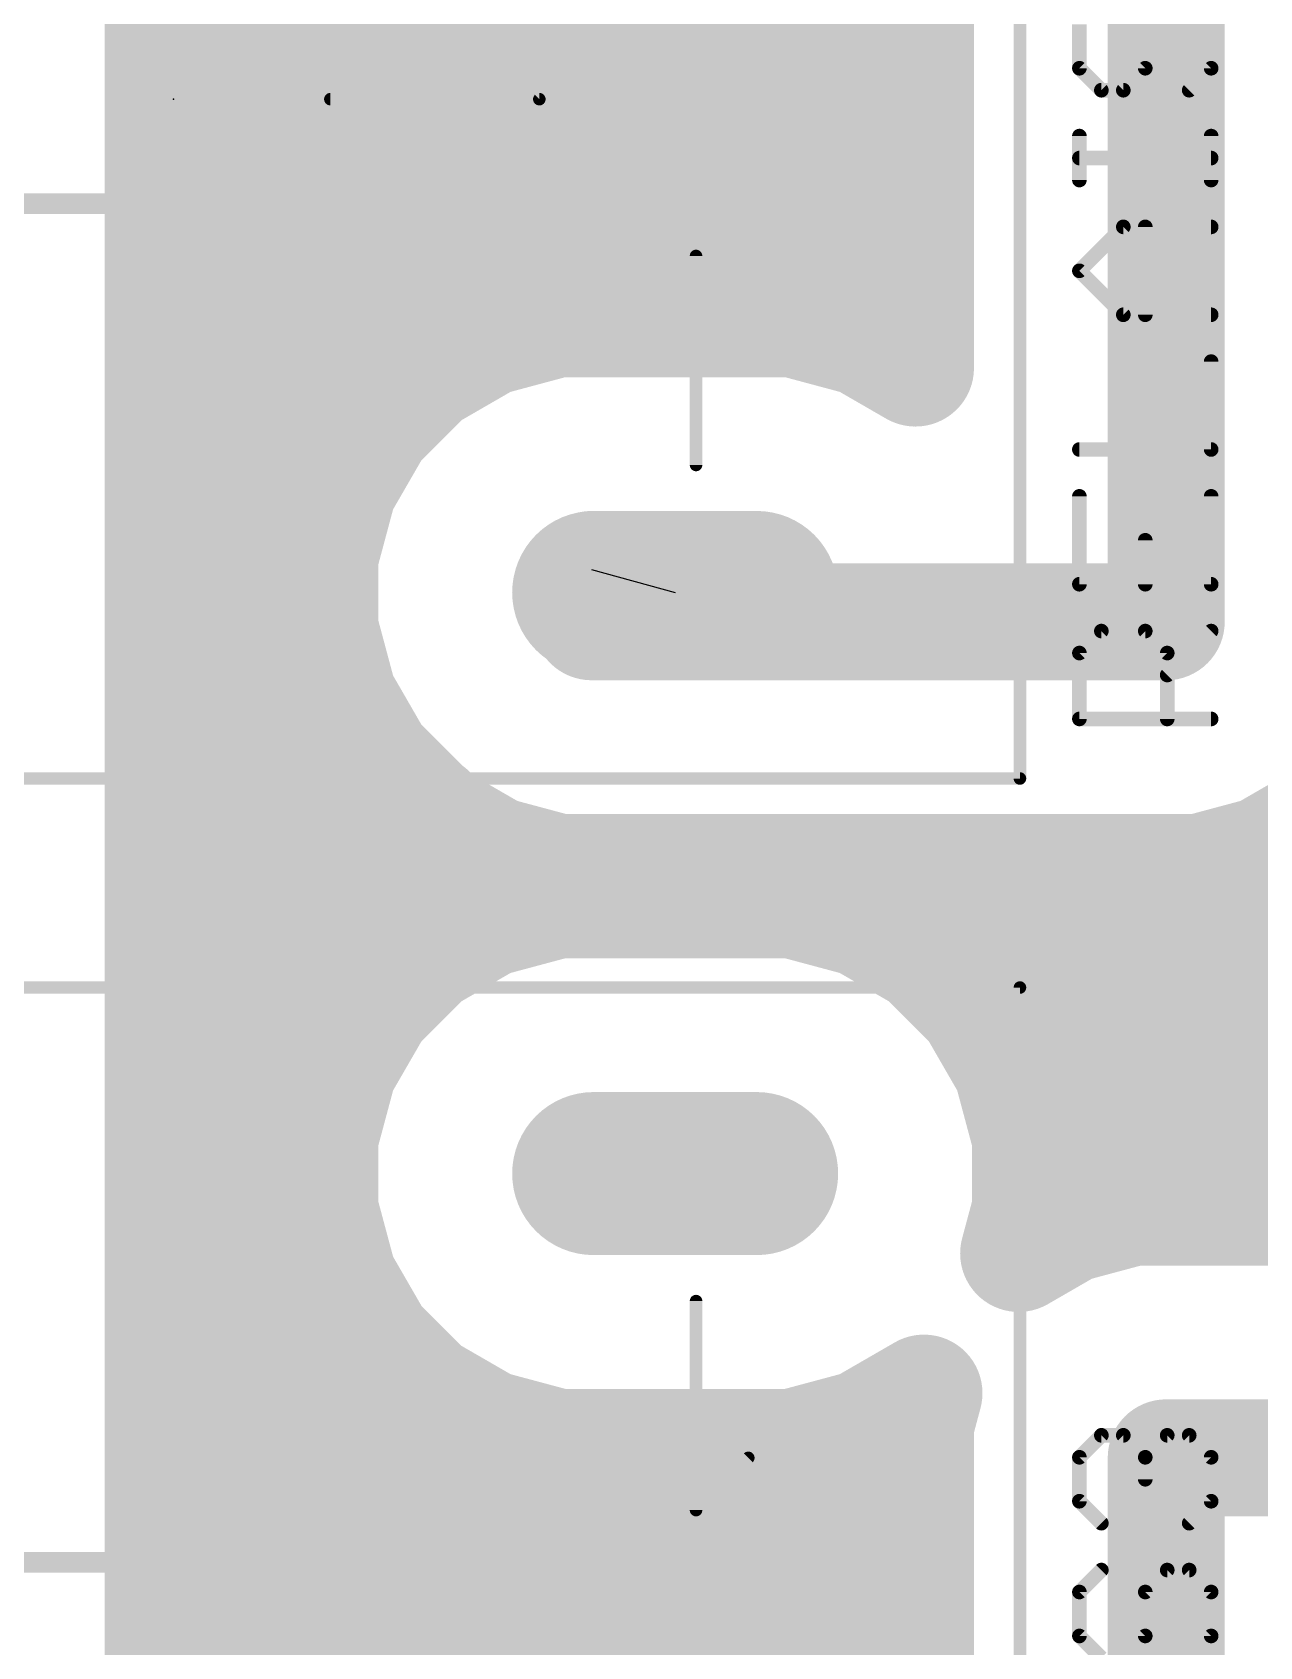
# Model space of a CAD drawing. Extents: x -14 to 150, y -1 to 89.
# Drawn here: x 75.75 to 90.67, y 29.46 to 49.07 of the extents above; entities that cross this region are included whole.
import ezdxf

# ---------------------------------------------------------------- set-up
doc = ezdxf.new("R2010")
doc.units = 0
for name, color, linetype in [('16', 175, 'CONTINUOUS'), ('17', 82, 'CONTINUOUS'), ('19', 53, 'CONTINUOUS'), ('21', 253, 'CONTINUOUS'), ('23', 7, 'CONTINUOUS'), ('25', 253, 'CONTINUOUS')]:
    doc.layers.add(name, color=color, linetype=linetype)

# ---------------------------------------------------------------- blocks, each defined once
blk = doc.blocks.new('LONGP100')
at = {"const_width": 1}
blk.add_lwpolyline([(-0.5, 0), (0.5, 0)], dxfattribs=at)
at = {"const_width": 0.5}
for points in [[(-0.5, 0.25, 1), (-0.5, -0.25)], [(0.5, -0.25, 1), (0.5, 0.25)]]:
    blk.add_lwpolyline(points, format="xyb", dxfattribs=at)

msp = doc.modelspace()

# ---------------------------------------------------------------- linework, layer by layer
at = {"layer": '16', "const_width": 1.4224}
for points in [[(77.343, 0.4572), (77.343, 73.7057)], [(86.487, 51.2013), (86.487, 44.9932)], [(89.535, 50.8), (89.535, 41.91)], [(77.343, 49.784), (86.487, 49.784)], [(77.343, 48.3616), (86.487, 48.3616)], [(77.343, 46.9392), (86.487, 46.9392)], [(82.1373, 45.593), (81.2911, 45.3662)], [(84.9947, 45.593), (82.1373, 45.593)], [(85.8409, 45.3662), (84.9947, 45.593)], [(77.343, 45.5168), (81.853, 45.5168)], [(85.279, 45.5168), (86.487, 45.5168)], [(81.2911, 45.3662), (80.5323, 44.9282)], [(86.487, 44.9932), (85.8409, 45.3662)], [(80.5323, 44.9282), (79.9128, 44.3087)], [(79.9128, 44.3087), (79.4748, 43.5499)], [(77.343, 44.0944), (79.7891, 44.0944)], [(79.4748, 43.5499), (79.248, 42.7037)], [(77.343, 42.672), (79.248, 42.672)], [(79.248, 42.7037), (79.248, 41.8275)], [(82.55, 41.91), (82.55, 42.545)], [(89.535, 41.91), (82.55, 41.91)], [(79.248, 41.8275), (79.4748, 40.9813)], [(77.343, 41.2496), (79.4029, 41.2496)], [(79.4748, 40.9813), (79.9128, 40.2225)], [(79.9128, 40.2225), (80.5323, 39.603)], [(77.343, 39.8272), (80.3081, 39.8272)], [(80.5323, 39.603), (80.5658, 39.5837)], [(80.5658, 39.5837), (80.6785, 39.471)], [(80.6785, 39.471), (81.3735, 39.0697)], [(90.7115, 39.0697), (91.4065, 39.471)], [(81.3735, 39.0697), (82.1487, 38.862)], [(89.9363, 38.862), (90.7115, 39.0697)], [(82.1487, 38.862), (89.9363, 38.862)], [(82.1373, 38.5318), (81.2911, 38.305)], [(84.9947, 38.5318), (82.1373, 38.5318)], [(85.8409, 38.305), (84.9947, 38.5318)], [(77.343, 38.4048), (81.6634, 38.4048)], [(85.4686, 38.4048), (97.282, 38.4048)], [(81.2911, 38.305), (80.5323, 37.867)], [(86.5997, 37.867), (85.8409, 38.305)], [(80.5323, 37.867), (79.9128, 37.2475)], [(87.2192, 37.2475), (86.5997, 37.867)], [(79.9128, 37.2475), (79.4748, 36.4887)], [(87.6572, 36.4887), (87.2192, 37.2475)], [(77.343, 36.9824), (79.7598, 36.9824)], [(87.3722, 36.9824), (97.282, 36.9824)], [(79.4748, 36.4887), (79.248, 35.6425)], [(87.884, 35.6425), (87.6572, 36.4887)], [(79.248, 35.6425), (79.248, 34.7663)], [(87.884, 34.7663), (87.884, 35.6425)], [(77.343, 35.56), (79.248, 35.56)], [(87.884, 35.56), (97.282, 35.56)], [(89.1337, 34.798), (88.3585, 34.5903)], [(94.7366, 34.798), (89.1337, 34.798)], [(79.248, 34.7663), (79.4748, 33.9201)], [(87.7413, 34.234), (87.884, 34.7663)], [(88.3585, 34.5903), (87.7413, 34.234)], [(77.343, 34.1376), (79.4165, 34.1376)], [(79.4748, 33.9201), (79.9128, 33.1613)], [(79.9128, 33.1613), (80.5323, 32.5418)], [(77.343, 32.7152), (80.3589, 32.7152)], [(80.5323, 32.5418), (81.2911, 32.1038)], [(85.8409, 32.1038), (86.5902, 32.5363)], [(86.5902, 32.5363), (86.487, 32.1513)], [(81.2911, 32.1038), (82.1373, 31.877)], [(84.9947, 31.877), (85.8409, 32.1038)], [(86.487, 32.1513), (86.487, 26.543)], [(82.1373, 31.877), (84.9947, 31.877)], [(96.52, 31.75), (89.535, 31.75)], [(89.535, 31.75), (89.535, 23.495)], [(77.343, 31.2928), (86.487, 31.2928)], [(77.343, 29.8704), (86.487, 29.8704)]]:
    msp.add_lwpolyline(points, dxfattribs=at)
at = {"layer": '16', "const_width": 0.7112}
for points in [[(77.343, 48.7172, 1), (77.343, 48.006)], [(86.487, 48.006, 1), (86.487, 48.7172)], [(77.343, 47.2948, 1), (77.343, 46.5836)], [(86.487, 46.5836, 1), (86.487, 47.2948)], [(82.1373, 45.9486, 1), (82.1373, 45.2374)], [(82.2294, 45.2495, 1), (82.0453, 45.9365)], [(85.0867, 45.9365, 1), (84.9026, 45.2495)], [(84.9947, 45.2374, 1), (84.9947, 45.9486)], [(77.343, 45.8724, 1), (77.343, 45.1612)], [(81.853, 45.1612, 1), (81.853, 45.8724)], [(85.279, 45.8724, 1), (85.279, 45.1612)], [(86.487, 45.1612, 1), (86.487, 45.8724)], [(81.199, 45.7097, 1), (81.3831, 45.0228)], [(81.4689, 45.0583, 1), (81.1133, 45.6742)], [(86.0187, 45.6742, 1), (85.6631, 45.0583)], [(85.7489, 45.0228, 1), (85.933, 45.7097)], [(80.3545, 45.2361, 1), (80.7101, 44.6202)], [(80.7838, 44.6767, 1), (80.2809, 45.1796)], [(86.3092, 44.6853, 1), (86.6648, 45.3012)], [(86.1314, 44.9932, 1), (86.8426, 44.9932)], [(80.2208, 44.1309, 1), (79.6049, 44.4865)], [(77.343, 44.45, 1), (77.343, 43.7388)], [(79.6614, 44.5601, 1), (80.1643, 44.0572)], [(79.7891, 43.7388, 1), (79.7891, 44.45)], [(79.8182, 43.4579, 1), (79.1313, 43.642)], [(79.1668, 43.7277, 1), (79.7827, 43.3721)], [(77.343, 43.0276, 1), (77.343, 42.3164)], [(79.6036, 42.7037, 1), (78.8924, 42.7037)], [(79.248, 42.3164, 1), (79.248, 43.0276)], [(82.9056, 42.545, 1), (82.1944, 42.545)], [(78.9045, 42.7957, 1), (79.5915, 42.6116)], [(82.55, 42.2656, 1), (82.55, 41.5544)], [(89.535, 41.5544, 1), (89.535, 42.2656)], [(79.5915, 41.9196, 1), (78.9045, 41.7355)], [(78.8924, 41.8275, 1), (79.6036, 41.8275)], [(82.1944, 41.91, 1), (82.9056, 41.91)], [(89.1794, 41.91, 1), (89.8906, 41.91)], [(77.343, 41.6052, 1), (77.343, 40.894)], [(79.4029, 40.894, 1), (79.4029, 41.6052)], [(79.7827, 41.1591, 1), (79.1668, 40.8035)], [(79.1313, 40.8892, 1), (79.8182, 41.0733)], [(80.1643, 40.474, 1), (79.6614, 39.9711)], [(79.6049, 40.0447, 1), (80.2208, 40.4003)], [(77.343, 40.1828, 1), (77.343, 39.4716)], [(80.3081, 39.4716, 1), (80.3081, 40.1828)], [(80.7101, 39.911, 1), (80.3545, 39.295)], [(80.8172, 39.8352, 1), (80.3143, 39.3323)], [(80.388, 39.2757, 1), (80.7436, 39.8917)], [(80.2809, 39.3516, 1), (80.7838, 39.8545)], [(80.8563, 39.779, 1), (80.5007, 39.163)], [(80.427, 39.2196, 1), (80.9299, 39.7224)], [(81.4655, 39.4132, 1), (81.2815, 38.7262)], [(81.1957, 38.7618, 1), (81.5513, 39.3777)], [(90.5337, 39.3777, 1), (90.8893, 38.7618)], [(90.8035, 38.7262, 1), (90.6194, 39.4132)], [(82.1487, 39.2176, 1), (82.1487, 38.5064)], [(82.0567, 38.5185, 1), (82.2408, 39.2055)], [(89.8442, 39.2055, 1), (90.0283, 38.5185)], [(89.9363, 38.5064, 1), (89.9363, 39.2176)], [(82.1373, 38.8874, 1), (82.1373, 38.1762)], [(82.2294, 38.1883, 1), (82.0453, 38.8753)], [(85.0867, 38.8753, 1), (84.9026, 38.1883)], [(84.9947, 38.1762, 1), (84.9947, 38.8874)], [(77.343, 38.7604, 1), (77.343, 38.0492)], [(81.6634, 38.0492, 1), (81.6634, 38.7604)], [(85.4686, 38.7604, 1), (85.4686, 38.0492)], [(81.199, 38.6485, 1), (81.3831, 37.9616)], [(81.4689, 37.9971, 1), (81.1133, 38.613)], [(86.0187, 38.613, 1), (85.6631, 37.9971)], [(85.7489, 37.9616, 1), (85.933, 38.6485)], [(80.3545, 38.1749, 1), (80.7101, 37.559)], [(80.7838, 37.6155, 1), (80.2809, 38.1184)], [(86.8511, 38.1184, 1), (86.3482, 37.6155)], [(86.4219, 37.559, 1), (86.7775, 38.1749)], [(80.2208, 37.0697, 1), (79.6049, 37.4253)], [(87.5271, 37.4253, 1), (86.9112, 37.0697)], [(77.343, 37.338, 1), (77.343, 36.6268)], [(79.6614, 37.4989, 1), (80.1643, 36.996)], [(79.7598, 36.6268, 1), (79.7598, 37.338)], [(86.9677, 36.996, 1), (87.4706, 37.4989)], [(87.3722, 37.338, 1), (87.3722, 36.6268)], [(79.8182, 36.3967, 1), (79.1313, 36.5808)], [(88.0007, 36.5808, 1), (87.3138, 36.3967)], [(79.1668, 36.6665, 1), (79.7827, 36.3109)], [(87.3493, 36.3109, 1), (87.9652, 36.6665)], [(79.6036, 35.6425, 1), (78.8924, 35.6425)], [(88.2396, 35.6425, 1), (87.5284, 35.6425)], [(77.343, 35.9156, 1), (77.343, 35.2044)], [(79.248, 35.2044, 1), (79.248, 35.9156)], [(87.884, 35.9156, 1), (87.884, 35.2044)], [(78.9045, 35.7345, 1), (79.5915, 35.5504)], [(87.5405, 35.5504, 1), (88.2275, 35.7345)], [(89.1337, 35.1536, 1), (89.1337, 34.4424)], [(89.2258, 34.4545, 1), (89.0417, 35.1415)], [(79.5915, 34.8584, 1), (78.9045, 34.6743)], [(88.2275, 34.6743, 1), (87.5405, 34.8584)], [(78.8924, 34.7663, 1), (79.6036, 34.7663)], [(87.5284, 34.7663, 1), (88.2396, 34.7663)], [(88.2665, 34.9338, 1), (88.4505, 34.2468)], [(88.5363, 34.2823, 1), (88.1807, 34.8982)], [(77.343, 34.4932, 1), (77.343, 33.782)], [(79.4165, 33.782, 1), (79.4165, 34.4932)], [(87.5635, 34.5419, 1), (87.9191, 33.926)], [(79.7827, 34.0979, 1), (79.1668, 33.7423)], [(87.3979, 34.326, 1), (88.0848, 34.1419)], [(79.1313, 33.828, 1), (79.8182, 34.0121)], [(80.1643, 33.4128, 1), (79.6614, 32.9099)], [(79.6049, 32.9835, 1), (80.2208, 33.3391)], [(77.343, 33.0708, 1), (77.343, 32.3596)], [(80.3589, 32.3596, 1), (80.3589, 33.0708)], [(80.7101, 32.8498, 1), (80.3545, 32.2339)], [(86.9337, 32.4443, 1), (86.2467, 32.6284)], [(86.768, 32.2284, 1), (86.4124, 32.8443)], [(80.2809, 32.2904, 1), (80.7838, 32.7933)], [(81.3831, 32.4472, 1), (81.199, 31.7603)], [(81.1133, 31.7958, 1), (81.4689, 32.4117)], [(85.6631, 32.4117, 1), (86.0187, 31.7958)], [(85.933, 31.7603, 1), (85.7489, 32.4472)], [(86.8426, 32.1513, 1), (86.1314, 32.1513)], [(82.1373, 32.2326, 1), (82.1373, 31.5214)], [(82.0453, 31.5335, 1), (82.2294, 32.2205)], [(84.9026, 32.2205, 1), (85.0867, 31.5335)], [(84.9947, 31.5214, 1), (84.9947, 32.2326)], [(86.1435, 32.2433, 1), (86.8305, 32.0592)], [(89.535, 32.1056, 1), (89.535, 31.3944)], [(89.8906, 31.75, 1), (89.1794, 31.75)], [(77.343, 31.6484, 1), (77.343, 30.9372)], [(86.487, 30.9372, 1), (86.487, 31.6484)], [(77.343, 30.226, 1), (77.343, 29.5148)], [(86.487, 29.5148, 1), (86.487, 30.226)]]:
    msp.add_lwpolyline(points, format="xyb", dxfattribs=at)
at = {"layer": '19'}
msp.add_line((82.55, 42.545), (83.566, 42.2656), dxfattribs=at)
at = {"layer": '21'}
for points, const_width in [([(87.757, 56.515), (87.757, 40.005)], 0.1524), ([(84.455, 50.8), (81.915, 48.26)], 0.1524), ([(77.47, 46.99), (77.47, 49.53)], 0.254), ([(79.375, 48.26), (81.915, 48.26)], 0.1524), ([(74.93, 46.99), (77.47, 46.99)], 0.254), ([(83.82, 46.355), (83.82, 43.815)], 0.1524), ([(67.183, 40.005), (87.757, 40.005)], 0.1524), ([(87.757, 37.465), (67.183, 37.465)], 0.1524), ([(87.757, 37.465), (87.757, 20.955)], 0.1524), ([(83.82, 31.115), (83.82, 33.655)], 0.1524), ([(84.455, 31.75), (81.915, 29.21)], 0.1524), ([(77.47, 30.48), (75.565, 30.48)], 0.254), ([(77.47, 27.94), (77.47, 30.48)], 0.254)]:
    msp.add_lwpolyline(points, dxfattribs=dict(at, const_width=const_width))
for points, const_width in [([(79.375, 48.2981, 1), (79.375, 48.2219)], 0.0762), ([(81.8881, 48.2869, 1), (81.9419, 48.2331)], 0.0762), ([(81.915, 48.2219, 1), (81.915, 48.2981)], 0.0762), ([(77.47, 46.9265, 1), (77.47, 47.0535)], 0.127), ([(77.4065, 46.99, 1), (77.5335, 46.99)], 0.127), ([(83.8581, 46.355, 1), (83.7819, 46.355)], 0.0762), ([(83.7819, 43.815, 1), (83.8581, 43.815)], 0.0762), ([(87.7189, 40.005, 1), (87.7951, 40.005)], 0.0762), ([(87.757, 39.9669, 1), (87.757, 40.0431)], 0.0762), ([(87.7951, 37.465, 1), (87.7189, 37.465)], 0.0762), ([(87.757, 37.4269, 1), (87.757, 37.5031)], 0.0762), ([(83.8581, 33.655, 1), (83.7819, 33.655)], 0.0762), ([(84.4819, 31.7231, 1), (84.4281, 31.7769)], 0.0762), ([(83.7819, 31.115, 1), (83.8581, 31.115)], 0.0762), ([(77.5335, 30.48, 1), (77.4065, 30.48)], 0.127), ([(77.47, 30.4165, 1), (77.47, 30.5435)], 0.127)]:
    msp.add_lwpolyline(points, format="xyb", dxfattribs=dict(at, const_width=const_width))
at = {"layer": '23'}
msp.add_point((77.47, 48.26), dxfattribs=at)
at = {"layer": '25', "const_width": 0.1778}
for points in [[(88.4795, 49.1697), (88.4795, 48.6359)], [(89.2803, 48.6359), (89.2803, 49.1697)], [(90.0811, 49.1697), (90.0811, 48.6359)], [(88.4795, 48.6359), (88.7465, 48.369)], [(89.0134, 48.369), (89.2803, 48.6359)], [(90.0811, 48.6359), (89.8142, 48.369)], [(88.7465, 48.369), (89.0134, 48.369)], [(88.4795, 47.2775), (88.4795, 47.8114)], [(90.0811, 47.2775), (90.0811, 47.8114)], [(90.0811, 47.5445), (88.4795, 47.5445)], [(88.4795, 46.1742), (89.0134, 46.7081)], [(89.0134, 46.7081), (90.0811, 46.7081)], [(89.2803, 45.6404), (89.2803, 46.7081)], [(89.0134, 45.6404), (88.4795, 46.1742)], [(90.0811, 45.6404), (89.0134, 45.6404)], [(90.0811, 44.0032), (90.0811, 45.0709)], [(88.4795, 44.0032), (90.0811, 44.0032)], [(88.4795, 43.4338), (88.4795, 42.3661)], [(90.0811, 42.3661), (90.0811, 43.4338)], [(89.2803, 42.3661), (89.2803, 42.8999)], [(88.4795, 42.3661), (90.0811, 42.3661)], [(88.4795, 41.5297), (88.7465, 41.7966)], [(88.7465, 41.7966), (89.2803, 41.7966)], [(89.2803, 41.7966), (89.5472, 41.5297)], [(89.5472, 41.2628), (90.0811, 41.7966)], [(88.4795, 40.7289), (88.4795, 41.5297)], [(89.5472, 41.5297), (89.5472, 40.7289)], [(90.0811, 40.7289), (88.4795, 40.7289)], [(88.4795, 31.7569), (88.7465, 32.0238)], [(88.7465, 32.0238), (89.0134, 32.0238)], [(89.0134, 32.0238), (89.2803, 31.7569)], [(89.2803, 31.7569), (89.5472, 32.0238)], [(89.5472, 32.0238), (89.8142, 32.0238)], [(89.8142, 32.0238), (90.0811, 31.7569)], [(88.4795, 31.223), (88.4795, 31.7569)], [(89.2803, 31.7569), (89.2803, 31.49)], [(90.0811, 31.7569), (90.0811, 31.223)], [(88.7465, 30.9561), (88.4795, 31.223)], [(90.0811, 31.223), (89.8142, 30.9561)], [(88.7465, 30.3867), (88.4795, 30.1197)], [(89.2803, 30.1197), (89.5472, 30.3867)], [(89.5472, 30.3867), (89.8142, 30.3867)], [(89.8142, 30.3867), (90.0811, 30.1197)], [(88.4795, 30.1197), (88.4795, 29.5859)], [(89.2803, 29.5859), (89.2803, 30.1197)], [(90.0811, 30.1197), (90.0811, 29.5859)], [(88.4795, 29.5859), (88.7465, 29.319)], [(89.0134, 29.319), (89.2803, 29.5859)], [(90.0811, 29.5859), (89.8142, 29.319)]]:
    msp.add_lwpolyline(points, dxfattribs=at)
at = {"layer": '25', "const_width": 0.0889}
for points in [[(88.511, 48.6673, 1), (88.4481, 48.6045)], [(88.4351, 48.6359, 1), (88.524, 48.6359)], [(89.2359, 48.6359, 1), (89.3248, 48.6359)], [(89.3117, 48.6045, 1), (89.2489, 48.6673)], [(90.0367, 48.6359, 1), (90.1256, 48.6359)], [(90.1125, 48.6045, 1), (90.0497, 48.6673)], [(88.7465, 48.4134, 1), (88.7465, 48.3245)], [(89.0134, 48.3245, 1), (89.0134, 48.4134)], [(88.715, 48.3375, 1), (88.7779, 48.4004)], [(88.982, 48.4004, 1), (89.0448, 48.3375)], [(89.7827, 48.4004, 1), (89.8456, 48.3375)], [(88.524, 47.8114, 1), (88.4351, 47.8114)], [(90.1256, 47.8114, 1), (90.0367, 47.8114)], [(88.4795, 47.5889, 1), (88.4795, 47.5)], [(90.0811, 47.5, 1), (90.0811, 47.5889)], [(88.4351, 47.2775, 1), (88.524, 47.2775)], [(90.0367, 47.2775, 1), (90.1256, 47.2775)], [(89.0134, 46.7525, 1), (89.0134, 46.6636)], [(89.0448, 46.6767, 1), (88.982, 46.7395)], [(89.3248, 46.7081, 1), (89.2359, 46.7081)], [(90.0811, 46.6636, 1), (90.0811, 46.7525)], [(88.511, 46.2057, 1), (88.4481, 46.1428)], [(88.4481, 46.2057, 1), (88.511, 46.1428)], [(89.0134, 45.6848, 1), (89.0134, 45.5959)], [(88.982, 45.6089, 1), (89.0448, 45.6718)], [(90.0811, 45.5959, 1), (90.0811, 45.6848)], [(89.2359, 45.6404, 1), (89.3248, 45.6404)], [(90.1256, 45.0709, 1), (90.0367, 45.0709)], [(88.4795, 44.0477, 1), (88.4795, 43.9588)], [(90.0367, 44.0032, 1), (90.1256, 44.0032)], [(90.0811, 43.9588, 1), (90.0811, 44.0477)], [(88.524, 43.4338, 1), (88.4351, 43.4338)], [(90.1256, 43.4338, 1), (90.0367, 43.4338)], [(89.3248, 42.8999, 1), (89.2359, 42.8999)], [(88.4795, 42.4105, 1), (88.4795, 42.3216)], [(88.4351, 42.3661, 1), (88.524, 42.3661)], [(89.2359, 42.3661, 1), (89.3248, 42.3661)], [(90.0367, 42.3661, 1), (90.1256, 42.3661)], [(90.0811, 42.3216, 1), (90.0811, 42.4105)], [(88.7465, 41.8411, 1), (88.7465, 41.7522)], [(88.7779, 41.7652, 1), (88.715, 41.828)], [(89.3117, 41.828, 1), (89.2489, 41.7652)], [(89.2803, 41.7522, 1), (89.2803, 41.8411)], [(90.1125, 41.7652, 1), (90.0497, 41.828)], [(88.524, 41.5297, 1), (88.4351, 41.5297)], [(88.4481, 41.5611, 1), (88.511, 41.4983)], [(89.5917, 41.5297, 1), (89.5028, 41.5297)], [(89.5158, 41.4983, 1), (89.5787, 41.5611)], [(89.5158, 41.2942, 1), (89.5787, 41.2313)], [(88.4795, 40.7734, 1), (88.4795, 40.6845)], [(90.0811, 40.6845, 1), (90.0811, 40.7734)], [(88.4351, 40.7289, 1), (88.524, 40.7289)], [(89.5028, 40.7289, 1), (89.5917, 40.7289)], [(88.7465, 32.0683, 1), (88.7465, 31.9794)], [(88.7779, 31.9924, 1), (88.715, 32.0553)], [(89.0448, 32.0553, 1), (88.982, 31.9924)], [(89.0134, 31.9794, 1), (89.0134, 32.0683)], [(89.5472, 32.0683, 1), (89.5472, 31.9794)], [(89.5787, 31.9924, 1), (89.5158, 32.0553)], [(89.8456, 32.0553, 1), (89.7827, 31.9924)], [(89.8142, 31.9794, 1), (89.8142, 32.0683)], [(88.524, 31.7569, 1), (88.4351, 31.7569)], [(88.4481, 31.7883, 1), (88.511, 31.7255)], [(89.2489, 31.7883, 1), (89.3117, 31.7255)], [(89.3248, 31.7569, 1), (89.2359, 31.7569)], [(89.2489, 31.7255, 1), (89.3117, 31.7883)], [(90.1256, 31.7569, 1), (90.0367, 31.7569)], [(90.0497, 31.7255, 1), (90.1125, 31.7883)], [(89.2359, 31.49, 1), (89.3248, 31.49)], [(88.511, 31.2545, 1), (88.4481, 31.1916)], [(88.4351, 31.223, 1), (88.524, 31.223)], [(90.0367, 31.223, 1), (90.1256, 31.223)], [(90.1125, 31.1916, 1), (90.0497, 31.2545)], [(88.715, 30.9247, 1), (88.7779, 30.9875)], [(89.7827, 30.9875, 1), (89.8456, 30.9247)], [(88.7779, 30.3552, 1), (88.715, 30.4181)], [(89.5472, 30.4311, 1), (89.5472, 30.3422)], [(89.5787, 30.3552, 1), (89.5158, 30.4181)], [(89.8456, 30.4181, 1), (89.7827, 30.3552)], [(89.8142, 30.3422, 1), (89.8142, 30.4311)], [(88.4481, 30.1512, 1), (88.511, 30.0883)], [(88.524, 30.1197, 1), (88.4351, 30.1197)], [(89.2489, 30.1512, 1), (89.3117, 30.0883)], [(89.3248, 30.1197, 1), (89.2359, 30.1197)], [(90.1256, 30.1197, 1), (90.0367, 30.1197)], [(90.0497, 30.0883, 1), (90.1125, 30.1512)], [(88.511, 29.6173, 1), (88.4481, 29.5545)], [(88.4351, 29.5859, 1), (88.524, 29.5859)], [(89.2359, 29.5859, 1), (89.3248, 29.5859)], [(89.3117, 29.5545, 1), (89.2489, 29.6173)], [(90.0367, 29.5859, 1), (90.1256, 29.5859)], [(90.1125, 29.5545, 1), (90.0497, 29.6173)]]:
    msp.add_lwpolyline(points, format="xyb", dxfattribs=at)

# ---------------------------------------------------------------- block references
at = {"layer": '17', "xscale": 1.9812, "yscale": 1.9812}
for p in [(83.566, 42.2656), (83.566, 42.2656), (83.566, 35.2044), (83.566, 35.2044)]:
    msp.add_blockref('LONGP100', p, dxfattribs=at)

doc.saveas('drawing.dxf')
